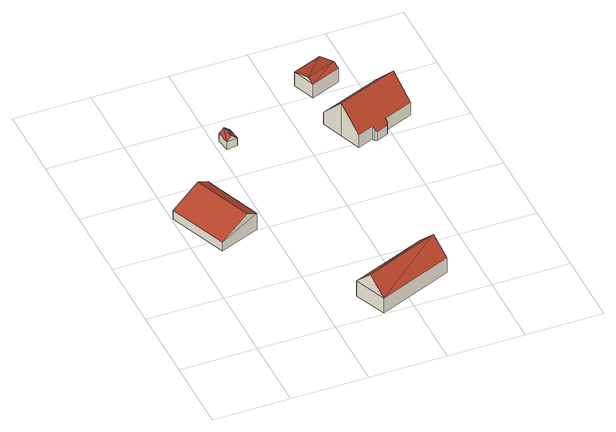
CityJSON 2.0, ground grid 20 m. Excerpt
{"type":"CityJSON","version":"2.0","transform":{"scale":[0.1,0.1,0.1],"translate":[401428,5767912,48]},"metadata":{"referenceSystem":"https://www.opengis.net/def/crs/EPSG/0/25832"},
"CityObjects":{
"building1":{"type":"Building","attributes":{"Gemeindeschluessel":"05566012","Geometrietyp2DReferenz":"3000","function":"31001_2700","roofType":"3100","measuredHeight":6.58},"geometry":[{"type":"Solid","lod":"2","boundaries":[[[[0,1,2,3]],[[4,5,1,0]],[[6,7,5,4]],[[3,2,7,6]],[[0,8,4]],[[6,9,3]],[[3,9,8,0]],[[4,8,9,6]],[[1,5,7,2]]]],"semantics":{"surfaces":[{"type":"WallSurface"},{"type":"RoofSurface"},{"type":"GroundSurface"}],"values":[[0,0,0,0,0,0,1,1,2]]}}]},
"building2":{"type":"Building","attributes":{"Gemeindeschluessel":"05566012","Geometrietyp2DReferenz":"3000","function":"31001_2700","roofType":"3100","measuredHeight":9.02},"geometry":[{"type":"Solid","lod":"2","boundaries":[[[[10,11,12,13]],[[14,15,11,10]],[[16,17,15,14]],[[13,12,17,16]],[[10,18,14]],[[16,19,13]],[[19,18,10]],[[10,13,19]],[[16,14,18]],[[18,19,16]],[[11,15,17,12]]]],"semantics":{"surfaces":[{"type":"WallSurface"},{"type":"RoofSurface"},{"type":"GroundSurface"}],"values":[[0,0,0,0,0,0,1,1,1,1,2]]}}]},
"building3":{"type":"Building","attributes":{"Gemeindeschluessel":"05566012","Geometrietyp2DReferenz":"3000","function":"31001_2700","roofType":"3100","measuredHeight":3.54},"geometry":[{"type":"Solid","lod":"2","boundaries":[[[[20,21,22,23]],[[24,25,21,20]],[[26,27,25,24]],[[23,22,27,26]],[[20,28,24]],[[26,29,23]],[[23,29,28]],[[28,20,23]],[[29,26,24]],[[24,28,29]],[[21,25,27,22]]]],"semantics":{"surfaces":[{"type":"WallSurface"},{"type":"RoofSurface"},{"type":"GroundSurface"}],"values":[[0,0,0,0,0,0,1,1,1,1,2]]}}]},
"building4":{"type":"Building","attributes":{"Gemeindeschluessel":"05566012","Geometrietyp2DReferenz":"3000","function":"31001_2460","roofType":"3100","measuredHeight":5.37},"geometry":[{"type":"Solid","lod":"2","boundaries":[[[[30,31,32,33]],[[34,35,31,30]],[[36,37,35,34]],[[33,32,37,36]],[[30,38,34]],[[36,39,33]],[[39,38,30]],[[30,33,39]],[[36,34,38]],[[38,39,36]],[[31,35,37,32]]]],"semantics":{"surfaces":[{"type":"WallSurface"},{"type":"RoofSurface"},{"type":"GroundSurface"}],"values":[[0,0,0,0,0,0,1,1,1,1,2]]}}]},
"building5":{"type":"Building","attributes":{"name":"Tauber","Gemeindeschluessel":"05566012","Geometrietyp2DReferenz":"3000","function":"31001_1000","roofType":"5000","measuredHeight":10.02},"address":[{"country":"Germany","locality":"Greven","thoroughfareNumber":"10","thoroughfareName":"Pickstiege"}],"geometry":[{"type":"Solid","lod":"2","boundaries":[[[[40,41,42,43]],[[44,45,41,40]],[[46,47,45,44]],[[48,49,47,46]],[[50,51,49,48]],[[52,53,51,50]],[[54,55,53,52]],[[56,57,55,54]],[[58,59,57,56]],[[60,61,59,58]],[[62,63,61,60]],[[43,42,63,62]],[[56,54,52,58]],[[50,48,46,44,40,43,62,60,58,52]],[[41,45,47,49,51,53,55,57,59,61,63,42]]]],"semantics":{"surfaces":[{"type":"WallSurface"},{"type":"RoofSurface"},{"type":"GroundSurface"}],"values":[[0,0,0,0,0,0,0,0,0,0,0,0,1,1,2]]}}]}
},
"vertices":[
[4,515,31],[4,515,5],[64,361,5],[64,361,31],[111,557,52],[111,557,5],[171,403,53],[171,403,5],[80,545,71],[141,391,71],
[486,165,51],[486,165,6],[290,86,6],[290,86,51],[519,81,51],[519,81,6],[324,2,51],[324,2,6],[502,123,96],[307,44,96],
[215,737,28],[215,737,5],[220,700,5],[220,700,28],[243,740,28],[243,740,5],[248,704,28],[248,704,5],[229,738,40],[234,702,40],
[534,883,47],[534,883,6],[457,853,6],[457,853,47],[558,824,47],[558,824,6],[480,794,47],[480,794,6],[552,839,60],[474,808,60],
[587,600,35],[587,600,9],[590,606,9],[590,606,40],[557,588,35],[557,588,9],[551,591,40],[551,591,9],[548,597,47],[548,597,9],[507,581,47],[507,581,9],[485,636,109],[485,636,9],[464,693,44],[464,693,9],[623,755,44],[623,755,9],[644,698,109],[644,698,9],[665,643,47],[665,643,9],[587,612,47],[587,612,9]
]}
